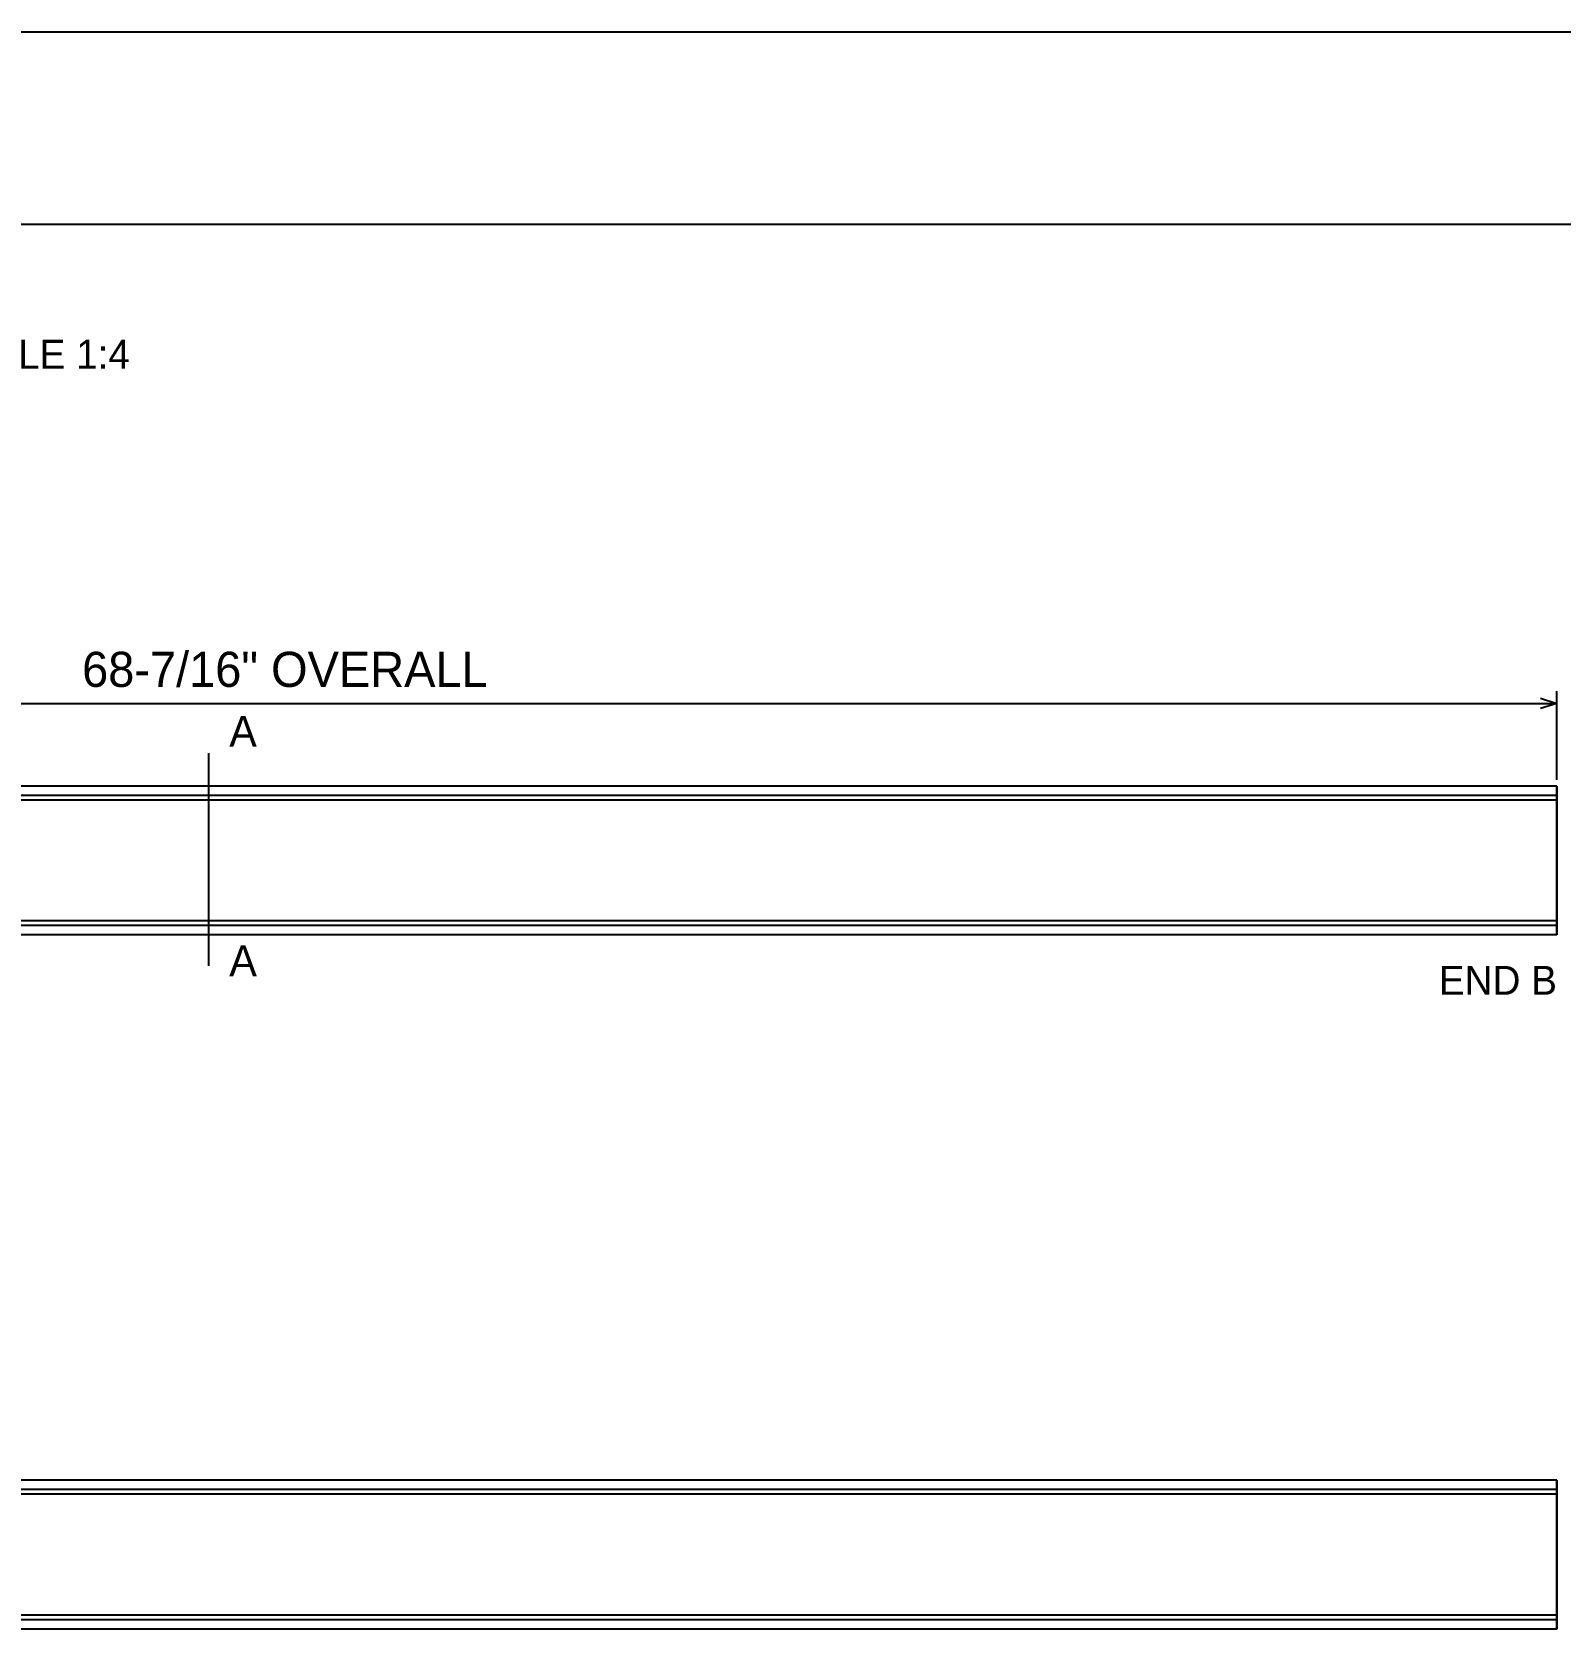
# Model space of a CAD drawing. Header units: inches. Extents: x 2 to 134, y 2 to 86.
# Drawn here: x 48.2 to 89.3, y 43.17 to 86.11 of the extents above; entities that cross this region are included whole.
import ezdxf
from ezdxf.enums import TextEntityAlignment as Align

# ---------------------------------------------------------------- set-up
doc = ezdxf.new("R2010")
doc.units = ezdxf.units.IN
doc.header["$MEASUREMENT"] = 0

msp = doc.modelspace()

# ---------------------------------------------------------------- linework, layer by layer
at = {"layer": 'ANNOTATION'}
for p, q in [((89.213, 66), (89.213, 68.389)), ((20.787, 68.056), (89.213, 68.056)), ((88.769, 68.194), (89.213, 68.056)), ((89.213, 68.056), (88.769, 67.917)), ((52.947, 66.722), (52.947, 61))]:
    msp.add_line(p, q, dxfattribs=at)
at = {"layer": 'OUTLINE'}
for p, q in [((1.889, 86.111), (134.111, 86.111)), ((1.889, 80.944), (134.111, 80.944)), ((89.213, 65.833), (20.787, 65.833)), ((89.213, 65.833), (20.787, 65.833)), ((89.213, 65.833), (89.213, 65.833)), ((89.213, 65.833), (89.213, 65.833)), ((89.213, 65.833), (89.213, 65.832)), ((89.213, 65.832), (89.213, 65.833)), ((89.213, 65.833), (89.213, 65.833)), ((89.213, 65.833), (89.213, 65.833)), ((89.213, 65.832), (89.213, 65.832)), ((89.213, 65.832), (89.213, 65.831)), ((89.213, 65.831), (89.213, 65.832)), ((89.213, 65.832), (89.213, 65.832)), ((89.213, 65.831), (89.213, 65.829)), ((89.213, 65.829), (89.213, 65.831)), ((89.213, 65.829), (89.213, 65.828)), ((89.213, 65.828), (89.213, 65.829)), ((89.213, 65.828), (89.213, 65.826)), ((89.213, 65.826), (89.213, 65.828)), ((89.213, 65.826), (89.213, 65.824)), ((89.213, 65.824), (89.213, 65.826)), ((89.213, 65.824), (89.213, 65.822)), ((89.213, 65.822), (89.213, 65.824)), ((89.213, 65.822), (89.213, 65.82)), ((89.213, 65.82), (89.213, 65.822)), ((89.213, 65.82), (89.213, 65.817)), ((89.213, 65.817), (89.213, 65.82)), ((89.213, 65.817), (89.213, 65.814)), ((89.213, 65.814), (89.213, 65.817)), ((89.213, 65.814), (89.213, 65.811)), ((89.213, 65.811), (89.213, 65.814)), ((89.213, 65.811), (89.213, 65.808)), ((89.213, 65.808), (89.213, 65.811)), ((89.213, 65.808), (89.213, 65.805)), ((89.213, 65.805), (89.213, 65.808)), ((89.213, 65.805), (89.213, 65.801)), ((89.213, 65.801), (89.213, 65.805)), ((89.213, 65.801), (89.213, 65.797)), ((89.213, 65.797), (89.213, 65.801)), ((89.213, 65.797), (89.213, 65.793)), ((89.213, 65.793), (89.213, 65.797)), ((89.213, 65.793), (89.213, 65.789)), ((89.213, 65.789), (89.213, 65.793)), ((89.213, 65.789), (89.213, 65.785)), ((89.213, 65.785), (89.213, 65.789)), ((89.213, 65.785), (89.213, 65.78)), ((89.213, 65.78), (89.213, 65.785)), ((89.213, 65.78), (89.213, 65.775)), ((89.213, 65.775), (89.213, 65.78)), ((89.213, 65.775), (89.213, 65.77)), ((89.213, 65.77), (89.213, 65.775)), ((89.213, 65.77), (89.213, 65.765)), ((89.213, 65.765), (89.213, 65.77)), ((89.213, 65.765), (89.213, 65.76)), ((89.213, 65.76), (89.213, 65.765)), ((89.213, 65.76), (89.213, 65.754)), ((89.213, 65.754), (89.213, 65.76)), ((89.213, 65.754), (89.213, 65.748)), ((89.213, 65.748), (89.213, 65.754)), ((89.213, 65.748), (89.213, 65.742)), ((89.213, 65.742), (89.213, 65.748)), ((89.213, 65.742), (89.213, 65.736)), ((89.213, 65.736), (89.213, 65.742)), ((89.213, 65.736), (89.213, 65.73)), ((89.213, 65.73), (89.213, 65.736)), ((89.213, 65.73), (89.213, 65.723)), ((89.213, 65.723), (89.213, 65.73)), ((89.213, 65.723), (89.213, 65.717)), ((89.213, 65.717), (89.213, 65.723)), ((89.213, 65.717), (89.213, 65.71)), ((89.213, 65.71), (89.213, 65.717)), ((89.213, 65.71), (89.213, 65.703)), ((89.213, 65.703), (89.213, 65.71)), ((89.213, 65.583), (20.787, 65.583)), ((89.213, 65.583), (20.787, 65.583)), ((89.213, 65.458), (20.787, 65.458)), ((89.213, 65.458), (20.787, 65.458)), ((89.213, 65.458), (20.787, 65.458)), ((89.213, 65.458), (20.787, 65.458)), ((89.213, 65.703), (89.213, 65.696)), ((89.213, 65.696), (89.213, 65.703)), ((89.213, 65.696), (89.213, 65.689)), ((89.213, 65.689), (89.213, 65.696)), ((89.213, 65.689), (89.213, 65.682)), ((89.213, 65.682), (89.213, 65.689)), ((89.213, 65.682), (89.213, 65.674)), ((89.213, 65.674), (89.213, 65.682)), ((89.213, 65.674), (89.213, 65.667)), ((89.213, 65.667), (89.213, 65.674)), ((89.213, 65.667), (89.213, 65.659)), ((89.213, 65.659), (89.213, 65.667)), ((89.213, 65.659), (89.213, 65.651)), ((89.213, 65.651), (89.213, 65.659)), ((89.213, 65.651), (89.213, 65.643)), ((89.213, 65.643), (89.213, 65.651)), ((89.213, 65.643), (89.213, 65.635)), ((89.213, 65.635), (89.213, 65.643)), ((89.213, 65.635), (89.213, 65.627)), ((89.213, 65.627), (89.213, 65.635)), ((89.213, 65.627), (89.213, 65.619)), ((89.213, 65.619), (89.213, 65.627)), ((89.213, 65.619), (89.213, 65.61)), ((89.213, 65.61), (89.213, 65.619)), ((89.213, 65.61), (89.213, 65.602)), ((89.213, 65.602), (89.213, 65.61)), ((89.213, 65.602), (89.213, 65.593)), ((89.213, 65.593), (89.213, 65.602)), ((89.213, 65.593), (89.213, 65.585)), ((89.213, 65.585), (89.213, 65.593)), ((89.213, 65.585), (89.213, 65.576)), ((89.213, 65.576), (89.213, 65.585)), ((89.213, 65.582), (89.213, 65.583)), ((89.213, 65.583), (89.213, 65.583)), ((89.213, 65.583), (89.213, 65.583)), ((89.213, 65.583), (89.213, 65.583)), ((89.213, 65.583), (89.213, 65.583)), ((89.213, 65.583), (89.213, 65.583)), ((89.213, 65.583), (89.213, 65.583)), ((89.213, 65.583), (89.213, 65.583)), ((89.213, 65.583), (89.213, 65.583)), ((89.213, 65.583), (89.213, 65.582)), ((89.213, 65.581), (89.213, 65.582)), ((89.213, 65.582), (89.213, 65.582)), ((89.213, 65.582), (89.213, 65.582)), ((89.213, 65.582), (89.213, 65.581)), ((89.213, 65.58), (89.213, 65.581)), ((89.213, 65.581), (89.213, 65.581)), ((89.213, 65.581), (89.213, 65.581)), ((89.213, 65.581), (89.213, 65.58)), ((89.213, 65.579), (89.213, 65.58)), ((89.213, 65.58), (89.213, 65.58)), ((89.213, 65.58), (89.213, 65.58)), ((89.213, 65.58), (89.213, 65.579)), ((89.213, 65.578), (89.213, 65.579)), ((89.213, 65.579), (89.213, 65.578)), ((89.213, 65.577), (89.213, 65.578)), ((89.213, 65.578), (89.213, 65.577)), ((89.213, 65.576), (89.213, 65.577)), ((89.213, 65.577), (89.213, 65.576)), ((89.213, 65.576), (89.213, 65.567)), ((89.213, 65.575), (89.213, 65.576)), ((89.213, 65.576), (89.213, 65.575)), ((89.213, 65.567), (89.213, 65.576)), ((89.213, 65.574), (89.213, 65.575)), ((89.213, 65.575), (89.213, 65.574)), ((89.213, 65.573), (89.213, 65.574)), ((89.213, 65.574), (89.213, 65.573)), ((89.213, 65.571), (89.213, 65.573)), ((89.213, 65.573), (89.213, 65.571)), ((89.213, 65.57), (89.213, 65.571)), ((89.213, 65.571), (89.213, 65.57)), ((89.213, 65.569), (89.213, 65.57)), ((89.213, 65.57), (89.213, 65.569)), ((89.213, 65.567), (89.213, 65.569)), ((89.213, 65.569), (89.213, 65.567)), ((89.213, 65.567), (89.213, 65.558)), ((89.213, 65.566), (89.213, 65.567)), ((89.213, 65.567), (89.213, 65.566)), ((89.213, 65.558), (89.213, 65.567)), ((89.213, 65.564), (89.213, 65.566)), ((89.213, 65.566), (89.213, 65.564)), ((89.213, 65.562), (89.213, 65.564)), ((89.213, 65.564), (89.213, 65.562)), ((89.213, 65.561), (89.213, 65.562)), ((89.213, 65.562), (89.213, 65.561)), ((89.213, 65.559), (89.213, 65.561)), ((89.213, 65.561), (89.213, 65.559)), ((89.213, 65.557), (89.213, 65.559)), ((89.213, 65.559), (89.213, 65.557)), ((89.213, 65.558), (89.213, 65.549)), ((89.213, 65.549), (89.213, 65.558)), ((89.213, 65.555), (89.213, 65.557)), ((89.213, 65.557), (89.213, 65.555)), ((89.213, 65.553), (89.213, 65.555)), ((89.213, 65.555), (89.213, 65.553)), ((89.213, 65.551), (89.213, 65.553)), ((89.213, 65.553), (89.213, 65.551)), ((89.213, 65.549), (89.213, 65.551)), ((89.213, 65.551), (89.213, 65.549)), ((89.213, 65.549), (89.213, 65.54)), ((89.213, 65.547), (89.213, 65.549)), ((89.213, 65.549), (89.213, 65.547)), ((89.213, 65.54), (89.213, 65.549)), ((89.213, 65.545), (89.213, 65.547)), ((89.213, 65.547), (89.213, 65.545)), ((89.213, 65.542), (89.213, 65.545)), ((89.213, 65.545), (89.213, 65.542)), ((89.213, 65.54), (89.213, 65.542)), ((89.213, 65.542), (89.213, 65.54)), ((89.213, 65.54), (89.213, 65.531)), ((89.213, 65.538), (89.213, 65.54)), ((89.213, 65.54), (89.213, 65.538)), ((89.213, 65.531), (89.213, 65.54)), ((89.213, 65.535), (89.213, 65.538)), ((89.213, 65.538), (89.213, 65.535)), ((89.213, 65.533), (89.213, 65.535)), ((89.213, 65.535), (89.213, 65.533)), ((89.213, 65.53), (89.213, 65.533)), ((89.213, 65.533), (89.213, 65.53)), ((89.213, 65.531), (89.213, 65.522)), ((89.213, 65.522), (89.213, 65.531)), ((89.213, 65.528), (89.213, 65.53)), ((89.213, 65.53), (89.213, 65.528)), ((89.213, 65.525), (89.213, 65.528)), ((89.213, 65.528), (89.213, 65.525)), ((89.213, 65.523), (89.213, 65.525)), ((89.213, 65.525), (89.213, 65.523)), ((89.213, 65.52), (89.213, 65.523)), ((89.213, 65.523), (89.213, 65.52)), ((89.213, 65.522), (89.213, 65.513)), ((89.213, 65.513), (89.213, 65.522)), ((89.213, 65.517), (89.213, 65.52)), ((89.213, 65.52), (89.213, 65.517)), ((89.213, 65.515), (89.213, 65.517)), ((89.213, 65.517), (89.213, 65.515)), ((89.213, 65.512), (89.213, 65.515)), ((89.213, 65.515), (89.213, 65.512)), ((89.213, 65.513), (89.213, 65.504)), ((89.213, 65.504), (89.213, 65.513)), ((89.213, 65.509), (89.213, 65.512)), ((89.213, 65.512), (89.213, 65.509)), ((89.213, 65.506), (89.213, 65.509)), ((89.213, 65.509), (89.213, 65.506)), ((89.213, 65.503), (89.213, 65.506)), ((89.213, 65.506), (89.213, 65.503)), ((89.213, 65.504), (89.213, 65.495)), ((89.213, 65.495), (89.213, 65.504)), ((89.213, 65.5), (89.213, 65.503)), ((89.213, 65.503), (89.213, 65.5)), ((89.213, 65.498), (89.213, 65.5)), ((89.213, 65.5), (89.213, 65.498)), ((89.213, 65.495), (89.213, 65.498)), ((89.213, 65.498), (89.213, 65.495)), ((89.213, 65.495), (89.213, 65.486)), ((89.213, 65.492), (89.213, 65.495)), ((89.213, 65.495), (89.213, 65.492)), ((89.213, 65.486), (89.213, 65.495)), ((89.213, 65.489), (89.213, 65.492)), ((89.213, 65.492), (89.213, 65.489)), ((89.213, 65.486), (89.213, 65.489)), ((89.213, 65.489), (89.213, 65.486)), ((89.213, 65.486), (89.213, 65.477)), ((89.213, 65.483), (89.213, 65.486)), ((89.213, 65.486), (89.213, 65.483)), ((89.213, 65.477), (89.213, 65.486)), ((89.213, 65.48), (89.213, 65.483)), ((89.213, 65.483), (89.213, 65.48)), ((89.213, 65.477), (89.213, 65.48)), ((89.213, 65.48), (89.213, 65.477)), ((89.213, 65.477), (89.213, 65.468)), ((89.213, 65.474), (89.213, 65.477)), ((89.213, 65.477), (89.213, 65.474)), ((89.213, 65.468), (89.213, 65.477)), ((89.213, 65.471), (89.213, 65.474)), ((89.213, 65.474), (89.213, 65.471)), ((89.213, 65.468), (89.213, 65.471)), ((89.213, 65.471), (89.213, 65.468)), ((89.213, 65.468), (89.213, 65.458)), ((89.213, 65.464), (89.213, 65.468)), ((89.213, 65.468), (89.213, 65.464)), ((89.213, 65.458), (89.213, 65.468)), ((89.213, 65.461), (89.213, 65.464)), ((89.213, 65.464), (89.213, 65.461)), ((89.213, 65.458), (89.213, 65.461)), ((89.213, 65.461), (89.213, 65.458)), ((89.213, 65.458), (89.213, 62.208)), ((89.213, 62.208), (89.213, 65.458)), ((89.213, 62.208), (89.213, 65.458)), ((89.213, 65.458), (89.213, 62.208)), ((89.213, 62.208), (20.787, 62.208)), ((89.213, 62.208), (20.787, 62.208)), ((89.213, 62.208), (20.787, 62.208)), ((89.213, 62.208), (20.787, 62.208)), ((89.213, 62.083), (20.787, 62.083)), ((89.213, 62.083), (20.787, 62.083)), ((89.213, 62.205), (89.213, 62.208)), ((89.213, 62.208), (89.213, 62.205)), ((89.213, 62.208), (89.213, 62.199)), ((89.213, 62.199), (89.213, 62.208)), ((89.213, 62.202), (89.213, 62.205)), ((89.213, 62.205), (89.213, 62.202)), ((89.213, 62.199), (89.213, 62.202)), ((89.213, 62.202), (89.213, 62.199)), ((89.213, 62.196), (89.213, 62.199)), ((89.213, 62.199), (89.213, 62.196)), ((89.213, 62.199), (89.213, 62.19)), ((89.213, 62.19), (89.213, 62.199)), ((89.213, 62.193), (89.213, 62.196)), ((89.213, 62.196), (89.213, 62.193)), ((89.213, 62.19), (89.213, 62.193)), ((89.213, 62.193), (89.213, 62.19)), ((89.213, 62.187), (89.213, 62.19)), ((89.213, 62.19), (89.213, 62.187)), ((89.213, 62.19), (89.213, 62.181)), ((89.213, 62.181), (89.213, 62.19)), ((89.213, 62.184), (89.213, 62.187)), ((89.213, 62.187), (89.213, 62.184)), ((89.213, 62.181), (89.213, 62.184)), ((89.213, 62.184), (89.213, 62.181)), ((89.213, 62.178), (89.213, 62.181)), ((89.213, 62.181), (89.213, 62.178)), ((89.213, 62.181), (89.213, 62.172)), ((89.213, 62.172), (89.213, 62.181)), ((89.213, 62.175), (89.213, 62.178)), ((89.213, 62.178), (89.213, 62.175)), ((89.213, 62.172), (89.213, 62.175)), ((89.213, 62.175), (89.213, 62.172)), ((89.213, 62.169), (89.213, 62.172)), ((89.213, 62.172), (89.213, 62.169)), ((89.213, 62.172), (89.213, 62.162)), ((89.213, 62.162), (89.213, 62.172)), ((89.213, 62.166), (89.213, 62.169)), ((89.213, 62.169), (89.213, 62.166)), ((89.213, 62.163), (89.213, 62.166)), ((89.213, 62.166), (89.213, 62.163)), ((89.213, 62.16), (89.213, 62.163)), ((89.213, 62.163), (89.213, 62.16)), ((89.213, 62.162), (89.213, 62.153)), ((89.213, 62.153), (89.213, 62.162)), ((89.213, 62.158), (89.213, 62.16)), ((89.213, 62.16), (89.213, 62.158)), ((89.213, 62.155), (89.213, 62.158)), ((89.213, 62.158), (89.213, 62.155)), ((89.213, 62.152), (89.213, 62.155)), ((89.213, 62.155), (89.213, 62.152)), ((89.213, 62.153), (89.213, 62.144)), ((89.213, 62.144), (89.213, 62.153)), ((89.213, 62.149), (89.213, 62.152)), ((89.213, 62.152), (89.213, 62.149)), ((89.213, 62.147), (89.213, 62.149)), ((89.213, 62.149), (89.213, 62.147)), ((89.213, 62.144), (89.213, 62.147)), ((89.213, 62.147), (89.213, 62.144)), ((89.213, 62.141), (89.213, 62.144)), ((89.213, 62.144), (89.213, 62.141)), ((89.213, 62.144), (89.213, 62.135)), ((89.213, 62.135), (89.213, 62.144)), ((89.213, 62.139), (89.213, 62.141)), ((89.213, 62.141), (89.213, 62.139)), ((89.213, 62.136), (89.213, 62.139)), ((89.213, 62.139), (89.213, 62.136)), ((89.213, 62.134), (89.213, 62.136)), ((89.213, 62.136), (89.213, 62.134)), ((89.213, 62.135), (89.213, 62.126)), ((89.213, 62.126), (89.213, 62.135)), ((89.213, 62.131), (89.213, 62.134)), ((89.213, 62.134), (89.213, 62.131)), ((89.213, 62.129), (89.213, 62.131)), ((89.213, 62.131), (89.213, 62.129)), ((89.213, 62.127), (89.213, 62.129)), ((89.213, 62.129), (89.213, 62.127)), ((89.213, 62.124), (89.213, 62.127)), ((89.213, 62.127), (89.213, 62.124)), ((89.213, 62.126), (89.213, 62.117)), ((89.213, 62.117), (89.213, 62.126)), ((89.213, 62.122), (89.213, 62.124)), ((89.213, 62.124), (89.213, 62.122)), ((89.213, 62.12), (89.213, 62.122)), ((89.213, 62.122), (89.213, 62.12)), ((89.213, 62.118), (89.213, 62.12)), ((89.213, 62.12), (89.213, 62.118)), ((89.213, 62.116), (89.213, 62.118)), ((89.213, 62.118), (89.213, 62.116)), ((89.213, 62.117), (89.213, 62.108)), ((89.213, 62.108), (89.213, 62.117)), ((89.213, 62.114), (89.213, 62.116)), ((89.213, 62.116), (89.213, 62.114)), ((89.213, 62.112), (89.213, 62.114)), ((89.213, 62.114), (89.213, 62.112)), ((89.213, 62.11), (89.213, 62.112)), ((89.213, 62.112), (89.213, 62.11)), ((89.213, 62.108), (89.213, 62.11)), ((89.213, 62.11), (89.213, 62.108)), ((89.213, 62.106), (89.213, 62.108)), ((89.213, 62.108), (89.213, 62.106)), ((89.213, 62.108), (89.213, 62.099)), ((89.213, 62.099), (89.213, 62.108)), ((89.213, 62.104), (89.213, 62.106)), ((89.213, 62.106), (89.213, 62.104)), ((89.213, 62.103), (89.213, 62.104)), ((89.213, 62.104), (89.213, 62.103)), ((89.213, 62.101), (89.213, 62.103)), ((89.213, 62.103), (89.213, 62.101)), ((89.213, 62.1), (89.213, 62.101)), ((89.213, 62.101), (89.213, 62.1)), ((89.213, 62.098), (89.213, 62.1)), ((89.213, 62.1), (89.213, 62.098)), ((89.213, 62.099), (89.213, 62.091)), ((89.213, 62.091), (89.213, 62.099)), ((89.213, 62.097), (89.213, 62.098)), ((89.213, 62.098), (89.213, 62.097)), ((89.213, 62.095), (89.213, 62.097)), ((89.213, 62.097), (89.213, 62.095)), ((89.213, 62.094), (89.213, 62.095)), ((89.213, 62.095), (89.213, 62.094)), ((89.213, 62.093), (89.213, 62.094)), ((89.213, 62.094), (89.213, 62.093)), ((89.213, 62.092), (89.213, 62.093)), ((89.213, 62.093), (89.213, 62.092)), ((89.213, 62.091), (89.213, 62.092)), ((89.213, 62.092), (89.213, 62.091)), ((89.213, 62.09), (89.213, 62.091)), ((89.213, 62.091), (89.213, 62.09)), ((89.213, 62.091), (89.213, 62.082)), ((89.213, 62.082), (89.213, 62.091)), ((89.213, 62.089), (89.213, 62.09)), ((89.213, 62.09), (89.213, 62.089)), ((89.213, 62.088), (89.213, 62.089)), ((89.213, 62.089), (89.213, 62.088)), ((89.213, 62.087), (89.213, 62.088)), ((89.213, 62.088), (89.213, 62.087)), ((89.213, 62.086), (89.213, 62.087)), ((89.213, 62.087), (89.213, 62.086)), ((89.213, 62.085), (89.213, 62.086)), ((89.213, 62.086), (89.213, 62.086)), ((89.213, 62.086), (89.213, 62.086)), ((89.213, 62.086), (89.213, 62.085)), ((89.213, 62.084), (89.213, 62.085)), ((89.213, 62.085), (89.213, 62.085)), ((89.213, 62.085), (89.213, 62.085)), ((89.213, 62.085), (89.213, 62.084)), ((89.213, 62.083), (89.213, 62.084)), ((89.213, 62.084), (89.213, 62.084)), ((89.213, 62.084), (89.213, 62.084)), ((89.213, 62.084), (89.213, 62.084)), ((89.213, 62.084), (89.213, 62.084)), ((89.213, 62.084), (89.213, 62.083)), ((89.213, 62.083), (89.213, 62.083)), ((89.213, 62.083), (89.213, 62.083)), ((89.213, 62.083), (89.213, 62.083)), ((89.213, 62.083), (89.213, 62.083)), ((89.213, 62.082), (89.213, 62.073)), ((89.213, 62.073), (89.213, 62.082)), ((89.213, 62.073), (89.213, 62.065)), ((89.213, 62.065), (89.213, 62.073)), ((89.213, 62.065), (89.213, 62.056)), ((89.213, 62.056), (89.213, 62.065)), ((89.213, 62.056), (89.213, 62.048)), ((89.213, 62.048), (89.213, 62.056)), ((89.213, 62.048), (89.213, 62.04)), ((89.213, 62.04), (89.213, 62.048)), ((89.213, 62.04), (89.213, 62.032)), ((89.213, 62.032), (89.213, 62.04)), ((89.213, 62.032), (89.213, 62.023)), ((89.213, 62.023), (89.213, 62.032)), ((89.213, 62.023), (89.213, 62.016)), ((89.213, 62.016), (89.213, 62.023)), ((89.213, 62.016), (89.213, 62.008)), ((89.213, 62.008), (89.213, 62.016)), ((89.213, 62.008), (89.213, 62)), ((89.213, 62), (89.213, 62.008)), ((89.213, 62), (89.213, 61.992)), ((89.213, 61.992), (89.213, 62)), ((89.213, 61.992), (89.213, 61.985)), ((89.213, 61.985), (89.213, 61.992)), ((89.213, 61.985), (89.213, 61.978)), ((89.213, 61.978), (89.213, 61.985)), ((89.213, 61.978), (89.213, 61.97)), ((89.213, 61.97), (89.213, 61.978)), ((89.213, 61.97), (89.213, 61.963)), ((89.213, 61.963), (89.213, 61.97)), ((89.213, 61.963), (89.213, 61.956)), ((89.213, 61.956), (89.213, 61.963)), ((89.213, 61.956), (89.213, 61.95)), ((89.213, 61.95), (89.213, 61.956)), ((89.213, 61.95), (89.213, 61.943)), ((89.213, 61.943), (89.213, 61.95)), ((89.213, 61.943), (89.213, 61.937)), ((89.213, 61.937), (89.213, 61.943)), ((89.213, 61.937), (89.213, 61.93)), ((89.213, 61.93), (89.213, 61.937)), ((89.213, 61.93), (89.213, 61.924)), ((89.213, 61.924), (89.213, 61.93)), ((89.213, 61.924), (89.213, 61.918)), ((89.213, 61.918), (89.213, 61.924)), ((89.213, 61.918), (89.213, 61.913)), ((89.213, 61.913), (89.213, 61.918)), ((89.213, 61.913), (89.213, 61.907)), ((89.213, 61.907), (89.213, 61.913)), ((89.213, 61.907), (89.213, 61.902)), ((89.213, 61.902), (89.213, 61.907)), ((89.213, 61.902), (89.213, 61.897)), ((89.213, 61.897), (89.213, 61.902)), ((89.213, 61.897), (89.213, 61.892)), ((89.213, 61.892), (89.213, 61.897)), ((89.213, 61.892), (89.213, 61.887)), ((89.213, 61.887), (89.213, 61.892)), ((89.213, 61.887), (89.213, 61.882)), ((89.213, 61.882), (89.213, 61.887)), ((89.213, 61.882), (89.213, 61.878)), ((89.213, 61.878), (89.213, 61.882)), ((89.213, 61.878), (89.213, 61.873)), ((89.213, 61.873), (89.213, 61.878)), ((89.213, 61.873), (89.213, 61.869)), ((89.213, 61.869), (89.213, 61.873)), ((89.213, 61.869), (89.213, 61.866)), ((89.213, 61.866), (89.213, 61.869)), ((89.213, 61.866), (89.213, 61.862)), ((89.213, 61.862), (89.213, 61.866)), ((89.213, 61.862), (89.213, 61.858)), ((89.213, 61.858), (89.213, 61.862)), ((89.213, 61.858), (89.213, 61.855)), ((89.213, 61.855), (89.213, 61.858)), ((89.213, 61.855), (89.213, 61.852)), ((89.213, 61.852), (89.213, 61.855)), ((89.213, 61.852), (89.213, 61.849)), ((89.213, 61.849), (89.213, 61.852)), ((89.213, 61.849), (89.213, 61.847)), ((89.213, 61.847), (89.213, 61.849)), ((89.213, 61.847), (89.213, 61.845)), ((89.213, 61.845), (89.213, 61.847)), ((89.213, 61.845), (89.213, 61.842)), ((89.213, 61.842), (89.213, 61.845)), ((89.213, 61.842), (89.213, 61.841)), ((89.213, 61.841), (89.213, 61.842)), ((89.213, 61.841), (89.213, 61.839)), ((89.213, 61.839), (89.213, 61.841)), ((89.213, 61.833), (20.787, 61.833)), ((89.213, 61.833), (20.787, 61.833)), ((89.213, 61.839), (89.213, 61.837)), ((89.213, 61.837), (89.213, 61.839)), ((89.213, 61.837), (89.213, 61.836)), ((89.213, 61.836), (89.213, 61.837)), ((89.213, 61.836), (89.213, 61.835)), ((89.213, 61.835), (89.213, 61.836)), ((89.213, 61.835), (89.213, 61.834)), ((89.213, 61.834), (89.213, 61.835)), ((89.213, 61.834), (89.213, 61.834)), ((89.213, 61.834), (89.213, 61.833)), ((89.213, 61.833), (89.213, 61.834)), ((89.213, 61.834), (89.213, 61.834)), ((89.213, 61.833), (89.213, 61.833)), ((89.213, 61.833), (89.213, 61.833)), ((89.213, 47.167), (20.787, 47.167)), ((89.213, 47.167), (20.787, 47.167)), ((89.213, 46.917), (20.787, 46.917)), ((89.213, 46.917), (20.787, 46.917)), ((89.213, 47.167), (89.213, 47.167)), ((89.213, 47.167), (89.213, 47.166)), ((89.213, 47.166), (89.213, 47.167)), ((89.213, 47.167), (89.213, 47.167)), ((89.213, 47.166), (89.213, 47.166)), ((89.213, 47.166), (89.213, 47.165)), ((89.213, 47.165), (89.213, 47.166)), ((89.213, 47.166), (89.213, 47.166)), ((89.213, 47.165), (89.213, 47.164)), ((89.213, 47.164), (89.213, 47.165)), ((89.213, 47.164), (89.213, 47.163)), ((89.213, 47.163), (89.213, 47.164)), ((89.213, 47.163), (89.213, 47.161)), ((89.213, 47.161), (89.213, 47.163)), ((89.213, 47.161), (89.213, 47.159)), ((89.213, 47.159), (89.213, 47.161)), ((89.213, 47.159), (89.213, 47.158)), ((89.213, 47.158), (89.213, 47.159)), ((89.213, 47.158), (89.213, 47.155)), ((89.213, 47.155), (89.213, 47.158)), ((89.213, 47.155), (89.213, 47.153)), ((89.213, 47.153), (89.213, 47.155)), ((89.213, 47.153), (89.213, 47.151)), ((89.213, 47.151), (89.213, 47.153)), ((89.213, 47.151), (89.213, 47.148)), ((89.213, 47.148), (89.213, 47.151)), ((89.213, 47.148), (89.213, 47.145)), ((89.213, 47.145), (89.213, 47.148)), ((89.213, 47.145), (89.213, 47.142)), ((89.213, 47.142), (89.213, 47.145)), ((89.213, 47.142), (89.213, 47.138)), ((89.213, 47.138), (89.213, 47.142)), ((89.213, 47.138), (89.213, 47.134)), ((89.213, 47.134), (89.213, 47.138)), ((89.213, 47.134), (89.213, 47.131)), ((89.213, 47.131), (89.213, 47.134)), ((89.213, 47.131), (89.213, 47.127)), ((89.213, 47.127), (89.213, 47.131)), ((89.213, 47.127), (89.213, 47.122)), ((89.213, 47.122), (89.213, 47.127)), ((89.213, 47.122), (89.213, 47.118)), ((89.213, 47.118), (89.213, 47.122)), ((89.213, 47.118), (89.213, 47.113)), ((89.213, 47.113), (89.213, 47.118)), ((89.213, 47.113), (89.213, 47.108)), ((89.213, 47.108), (89.213, 47.113)), ((89.213, 47.108), (89.213, 47.103)), ((89.213, 47.103), (89.213, 47.108)), ((89.213, 47.103), (89.213, 47.098)), ((89.213, 47.098), (89.213, 47.103)), ((89.213, 47.098), (89.213, 47.093)), ((89.213, 47.093), (89.213, 47.098)), ((89.213, 47.093), (89.213, 47.087)), ((89.213, 47.087), (89.213, 47.093)), ((89.213, 47.087), (89.213, 47.082)), ((89.213, 47.082), (89.213, 47.087)), ((89.213, 47.082), (89.213, 47.076)), ((89.213, 47.076), (89.213, 47.082)), ((89.213, 47.076), (89.213, 47.07)), ((89.213, 47.07), (89.213, 47.076)), ((89.213, 47.07), (89.213, 47.063)), ((89.213, 47.063), (89.213, 47.07)), ((89.213, 47.063), (89.213, 47.057)), ((89.213, 47.057), (89.213, 47.063)), ((89.213, 47.057), (89.213, 47.05)), ((89.213, 47.05), (89.213, 47.057)), ((89.213, 47.05), (89.213, 47.044)), ((89.213, 47.044), (89.213, 47.05)), ((89.213, 47.044), (89.213, 47.037)), ((89.213, 47.037), (89.213, 47.044)), ((89.213, 47.037), (89.213, 47.03)), ((89.213, 47.03), (89.213, 47.037)), ((89.213, 47.03), (89.213, 47.022)), ((89.213, 47.022), (89.213, 47.03)), ((89.213, 47.022), (89.213, 47.015)), ((89.213, 47.015), (89.213, 47.022)), ((89.213, 47.015), (89.213, 47.008)), ((89.213, 47.008), (89.213, 47.015)), ((89.213, 47.008), (89.213, 47)), ((89.213, 47), (89.213, 47.008)), ((89.213, 47), (89.213, 46.992)), ((89.213, 46.992), (89.213, 47)), ((89.213, 46.992), (89.213, 46.984)), ((89.213, 46.984), (89.213, 46.992)), ((89.213, 46.984), (89.213, 46.977)), ((89.213, 46.977), (89.213, 46.984)), ((89.213, 46.977), (89.213, 46.968)), ((89.213, 46.968), (89.213, 46.977)), ((89.213, 46.968), (89.213, 46.96)), ((89.213, 46.96), (89.213, 46.968)), ((89.213, 46.96), (89.213, 46.952)), ((89.213, 46.952), (89.213, 46.96)), ((89.213, 46.952), (89.213, 46.944)), ((89.213, 46.944), (89.213, 46.952)), ((89.213, 46.944), (89.213, 46.935)), ((89.213, 46.935), (89.213, 46.944)), ((89.213, 46.935), (89.213, 46.927)), ((89.213, 46.927), (89.213, 46.935)), ((89.213, 46.927), (89.213, 46.918)), ((89.213, 46.918), (89.213, 46.927)), ((89.213, 46.918), (89.213, 46.909)), ((89.213, 46.909), (89.213, 46.918)), ((89.213, 46.916), (89.213, 46.917)), ((89.213, 46.917), (89.213, 46.917)), ((89.213, 46.917), (89.213, 46.917)), ((89.213, 46.917), (89.213, 46.917)), ((89.213, 46.917), (89.213, 46.917)), ((89.213, 46.917), (89.213, 46.916)), ((89.213, 46.915), (89.213, 46.916)), ((89.213, 46.916), (89.213, 46.916)), ((89.213, 46.916), (89.213, 46.916)), ((89.213, 46.916), (89.213, 46.916)), ((89.213, 46.916), (89.213, 46.916)), ((89.213, 46.916), (89.213, 46.915)), ((89.213, 46.914), (89.213, 46.915)), ((89.213, 46.915), (89.213, 46.915)), ((89.213, 46.915), (89.213, 46.915)), ((89.213, 46.915), (89.213, 46.914)), ((89.213, 46.913), (89.213, 46.914)), ((89.213, 46.914), (89.213, 46.914)), ((89.213, 46.914), (89.213, 46.914)), ((89.213, 46.914), (89.213, 46.913)), ((89.213, 46.912), (89.213, 46.913)), ((89.213, 46.913), (89.213, 46.912)), ((89.213, 46.911), (89.213, 46.912)), ((89.213, 46.912), (89.213, 46.911)), ((89.213, 46.91), (89.213, 46.911)), ((89.213, 46.911), (89.213, 46.91)), ((89.213, 46.909), (89.213, 46.91)), ((89.213, 46.91), (89.213, 46.909)), ((89.213, 46.908), (89.213, 46.909)), ((89.213, 46.909), (89.213, 46.908)), ((89.213, 46.909), (89.213, 46.901)), ((89.213, 46.901), (89.213, 46.909)), ((89.213, 46.907), (89.213, 46.908)), ((89.213, 46.908), (89.213, 46.907)), ((89.213, 46.906), (89.213, 46.907)), ((89.213, 46.907), (89.213, 46.906)), ((89.213, 46.905), (89.213, 46.906)), ((89.213, 46.906), (89.213, 46.905)), ((89.213, 46.903), (89.213, 46.905)), ((89.213, 46.905), (89.213, 46.903)), ((89.213, 46.902), (89.213, 46.903)), ((89.213, 46.903), (89.213, 46.902)), ((89.213, 46.9), (89.213, 46.902)), ((89.213, 46.902), (89.213, 46.9)), ((89.213, 46.901), (89.213, 46.892)), ((89.213, 46.892), (89.213, 46.901)), ((89.213, 46.899), (89.213, 46.9)), ((89.213, 46.9), (89.213, 46.899)), ((89.213, 46.897), (89.213, 46.899)), ((89.213, 46.899), (89.213, 46.897)), ((89.213, 46.896), (89.213, 46.897)), ((89.213, 46.897), (89.213, 46.896)), ((89.213, 46.894), (89.213, 46.896)), ((89.213, 46.896), (89.213, 46.894)), ((89.213, 46.892), (89.213, 46.894)), ((89.213, 46.894), (89.213, 46.892)), ((89.213, 46.89), (89.213, 46.892)), ((89.213, 46.892), (89.213, 46.89)), ((89.213, 46.892), (89.213, 46.883)), ((89.213, 46.883), (89.213, 46.892)), ((89.213, 46.888), (89.213, 46.89)), ((89.213, 46.89), (89.213, 46.888)), ((89.213, 46.886), (89.213, 46.888)), ((89.213, 46.888), (89.213, 46.886)), ((89.213, 46.884), (89.213, 46.886)), ((89.213, 46.886), (89.213, 46.884)), ((89.213, 46.882), (89.213, 46.884)), ((89.213, 46.884), (89.213, 46.882)), ((89.213, 46.883), (89.213, 46.874)), ((89.213, 46.874), (89.213, 46.883)), ((89.213, 46.88), (89.213, 46.882)), ((89.213, 46.882), (89.213, 46.88)), ((89.213, 46.878), (89.213, 46.88)), ((89.213, 46.88), (89.213, 46.878)), ((89.213, 46.876), (89.213, 46.878)), ((89.213, 46.878), (89.213, 46.876)), ((89.213, 46.873), (89.213, 46.876)), ((89.213, 46.876), (89.213, 46.873)), ((89.213, 46.874), (89.213, 46.865)), ((89.213, 46.865), (89.213, 46.874)), ((89.213, 46.871), (89.213, 46.873)), ((89.213, 46.873), (89.213, 46.871)), ((89.213, 46.869), (89.213, 46.871)), ((89.213, 46.871), (89.213, 46.869)), ((89.213, 46.866), (89.213, 46.869)), ((89.213, 46.869), (89.213, 46.866)), ((89.213, 46.864), (89.213, 46.866)), ((89.213, 46.866), (89.213, 46.864)), ((89.213, 46.865), (89.213, 46.856)), ((89.213, 46.856), (89.213, 46.865)), ((89.213, 46.861), (89.213, 46.864)), ((89.213, 46.864), (89.213, 46.861)), ((89.213, 46.859), (89.213, 46.861)), ((89.213, 46.861), (89.213, 46.859)), ((89.213, 46.856), (89.213, 46.859)), ((89.213, 46.859), (89.213, 46.856)), ((89.213, 46.853), (89.213, 46.856)), ((89.213, 46.856), (89.213, 46.853)), ((89.213, 46.856), (89.213, 46.847)), ((89.213, 46.847), (89.213, 46.856)), ((89.213, 46.851), (89.213, 46.853)), ((89.213, 46.853), (89.213, 46.851)), ((89.213, 46.848), (89.213, 46.851)), ((89.213, 46.851), (89.213, 46.848)), ((89.213, 46.845), (89.213, 46.848)), ((89.213, 46.848), (89.213, 46.845)), ((89.213, 46.847), (89.213, 46.838)), ((89.213, 46.838), (89.213, 46.847)), ((89.213, 46.842), (89.213, 46.845)), ((89.213, 46.845), (89.213, 46.842)), ((89.213, 46.84), (89.213, 46.842)), ((89.213, 46.842), (89.213, 46.84)), ((89.213, 46.837), (89.213, 46.84)), ((89.213, 46.84), (89.213, 46.837)), ((89.213, 46.838), (89.213, 46.828)), ((89.213, 46.828), (89.213, 46.838)), ((89.213, 46.834), (89.213, 46.837)), ((89.213, 46.837), (89.213, 46.834)), ((89.213, 46.831), (89.213, 46.834)), ((89.213, 46.834), (89.213, 46.831)), ((89.213, 46.828), (89.213, 46.831)), ((89.213, 46.831), (89.213, 46.828)), ((89.213, 46.825), (89.213, 46.828)), ((89.213, 46.828), (89.213, 46.825)), ((89.213, 46.828), (89.213, 46.819)), ((89.213, 46.819), (89.213, 46.828)), ((89.213, 46.822), (89.213, 46.825)), ((89.213, 46.825), (89.213, 46.822)), ((89.213, 46.819), (89.213, 46.822)), ((89.213, 46.822), (89.213, 46.819)), ((89.213, 46.816), (89.213, 46.819)), ((89.213, 46.819), (89.213, 46.816)), ((89.213, 46.819), (89.213, 46.81)), ((89.213, 46.81), (89.213, 46.819)), ((89.213, 46.813), (89.213, 46.816)), ((89.213, 46.816), (89.213, 46.813)), ((89.213, 46.81), (89.213, 46.813)), ((89.213, 46.813), (89.213, 46.81)), ((89.213, 46.807), (89.213, 46.81)), ((89.213, 46.81), (89.213, 46.807)), ((89.213, 46.81), (89.213, 46.801)), ((89.213, 46.801), (89.213, 46.81)), ((89.213, 46.792), (20.787, 46.792)), ((89.213, 46.792), (20.787, 46.792)), ((89.213, 46.792), (20.787, 46.792)), ((89.213, 46.792), (20.787, 46.792)), ((89.213, 46.804), (89.213, 46.807)), ((89.213, 46.807), (89.213, 46.804)), ((89.213, 46.801), (89.213, 46.804)), ((89.213, 46.804), (89.213, 46.801)), ((89.213, 46.798), (89.213, 46.801)), ((89.213, 46.801), (89.213, 46.798)), ((89.213, 46.801), (89.213, 46.792)), ((89.213, 46.792), (89.213, 46.801)), ((89.213, 46.795), (89.213, 46.798)), ((89.213, 46.798), (89.213, 46.795)), ((89.213, 46.792), (89.213, 46.795)), ((89.213, 46.795), (89.213, 46.792)), ((89.213, 43.542), (89.213, 46.792)), ((89.213, 46.792), (89.213, 43.542)), ((89.213, 46.792), (89.213, 43.542)), ((89.213, 43.542), (89.213, 46.792)), ((89.213, 43.542), (20.787, 43.542)), ((89.213, 43.542), (20.787, 43.542)), ((89.213, 43.542), (20.787, 43.542)), ((89.213, 43.542), (20.787, 43.542)), ((89.213, 43.417), (20.787, 43.417)), ((89.213, 43.417), (20.787, 43.417)), ((89.213, 43.542), (89.213, 43.532)), ((89.213, 43.539), (89.213, 43.542)), ((89.213, 43.532), (89.213, 43.542)), ((89.213, 43.542), (89.213, 43.539)), ((89.213, 43.536), (89.213, 43.539)), ((89.213, 43.539), (89.213, 43.536)), ((89.213, 43.532), (89.213, 43.536)), ((89.213, 43.536), (89.213, 43.532)), ((89.213, 43.532), (89.213, 43.523)), ((89.213, 43.529), (89.213, 43.532)), ((89.213, 43.523), (89.213, 43.532)), ((89.213, 43.532), (89.213, 43.529)), ((89.213, 43.526), (89.213, 43.529)), ((89.213, 43.529), (89.213, 43.526)), ((89.213, 43.523), (89.213, 43.526)), ((89.213, 43.526), (89.213, 43.523)), ((89.213, 43.523), (89.213, 43.514)), ((89.213, 43.52), (89.213, 43.523)), ((89.213, 43.514), (89.213, 43.523)), ((89.213, 43.523), (89.213, 43.52)), ((89.213, 43.517), (89.213, 43.52)), ((89.213, 43.52), (89.213, 43.517)), ((89.213, 43.514), (89.213, 43.517)), ((89.213, 43.517), (89.213, 43.514)), ((89.213, 43.514), (89.213, 43.505)), ((89.213, 43.511), (89.213, 43.514)), ((89.213, 43.505), (89.213, 43.514)), ((89.213, 43.514), (89.213, 43.511)), ((89.213, 43.508), (89.213, 43.511)), ((89.213, 43.511), (89.213, 43.508)), ((89.213, 43.505), (89.213, 43.508)), ((89.213, 43.508), (89.213, 43.505)), ((89.213, 43.505), (89.213, 43.496)), ((89.213, 43.502), (89.213, 43.505)), ((89.213, 43.496), (89.213, 43.505)), ((89.213, 43.505), (89.213, 43.502)), ((89.213, 43.5), (89.213, 43.502)), ((89.213, 43.502), (89.213, 43.5)), ((89.213, 43.497), (89.213, 43.5)), ((89.213, 43.5), (89.213, 43.497)), ((89.213, 43.494), (89.213, 43.497)), ((89.213, 43.497), (89.213, 43.494)), ((89.213, 43.496), (89.213, 43.487)), ((89.213, 43.487), (89.213, 43.496)), ((89.213, 43.491), (89.213, 43.494)), ((89.213, 43.494), (89.213, 43.491)), ((89.213, 43.488), (89.213, 43.491)), ((89.213, 43.491), (89.213, 43.488)), ((89.213, 43.485), (89.213, 43.488)), ((89.213, 43.488), (89.213, 43.485)), ((89.213, 43.487), (89.213, 43.478)), ((89.213, 43.478), (89.213, 43.487)), ((89.213, 43.483), (89.213, 43.485)), ((89.213, 43.485), (89.213, 43.483)), ((89.213, 43.48), (89.213, 43.483)), ((89.213, 43.483), (89.213, 43.48)), ((89.213, 43.477), (89.213, 43.48)), ((89.213, 43.48), (89.213, 43.477)), ((89.213, 43.478), (89.213, 43.469)), ((89.213, 43.469), (89.213, 43.478)), ((89.213, 43.475), (89.213, 43.477)), ((89.213, 43.477), (89.213, 43.475)), ((89.213, 43.472), (89.213, 43.475)), ((89.213, 43.475), (89.213, 43.472)), ((89.213, 43.47), (89.213, 43.472)), ((89.213, 43.472), (89.213, 43.47)), ((89.213, 43.467), (89.213, 43.47)), ((89.213, 43.47), (89.213, 43.467)), ((89.213, 43.469), (89.213, 43.46)), ((89.213, 43.46), (89.213, 43.469)), ((89.213, 43.465), (89.213, 43.467)), ((89.213, 43.467), (89.213, 43.465)), ((89.213, 43.462), (89.213, 43.465)), ((89.213, 43.465), (89.213, 43.462)), ((89.213, 43.46), (89.213, 43.462)), ((89.213, 43.462), (89.213, 43.46)), ((89.213, 43.46), (89.213, 43.451)), ((89.213, 43.458), (89.213, 43.46)), ((89.213, 43.451), (89.213, 43.46)), ((89.213, 43.46), (89.213, 43.458)), ((89.213, 43.455), (89.213, 43.458)), ((89.213, 43.458), (89.213, 43.455)), ((89.213, 43.453), (89.213, 43.455)), ((89.213, 43.455), (89.213, 43.453)), ((89.213, 43.451), (89.213, 43.453)), ((89.213, 43.453), (89.213, 43.451)), ((89.213, 43.451), (89.213, 43.442)), ((89.213, 43.449), (89.213, 43.451)), ((89.213, 43.442), (89.213, 43.451)), ((89.213, 43.451), (89.213, 43.449)), ((89.213, 43.447), (89.213, 43.449)), ((89.213, 43.449), (89.213, 43.447)), ((89.213, 43.445), (89.213, 43.447)), ((89.213, 43.447), (89.213, 43.445)), ((89.213, 43.443), (89.213, 43.445)), ((89.213, 43.445), (89.213, 43.443)), ((89.213, 43.441), (89.213, 43.443)), ((89.213, 43.443), (89.213, 43.441)), ((89.213, 43.442), (89.213, 43.433)), ((89.213, 43.433), (89.213, 43.442)), ((89.213, 43.439), (89.213, 43.441)), ((89.213, 43.441), (89.213, 43.439)), ((89.213, 43.438), (89.213, 43.439)), ((89.213, 43.439), (89.213, 43.438)), ((89.213, 43.436), (89.213, 43.438)), ((89.213, 43.438), (89.213, 43.436)), ((89.213, 43.434), (89.213, 43.436)), ((89.213, 43.436), (89.213, 43.434)), ((89.213, 43.433), (89.213, 43.434)), ((89.213, 43.434), (89.213, 43.433)), ((89.213, 43.433), (89.213, 43.424)), ((89.213, 43.431), (89.213, 43.433)), ((89.213, 43.424), (89.213, 43.433)), ((89.213, 43.433), (89.213, 43.431)), ((89.213, 43.43), (89.213, 43.431)), ((89.213, 43.431), (89.213, 43.43)), ((89.213, 43.429), (89.213, 43.43)), ((89.213, 43.43), (89.213, 43.429)), ((89.213, 43.427), (89.213, 43.429)), ((89.213, 43.429), (89.213, 43.427)), ((89.213, 43.426), (89.213, 43.427)), ((89.213, 43.427), (89.213, 43.426)), ((89.213, 43.425), (89.213, 43.426)), ((89.213, 43.426), (89.213, 43.425)), ((89.213, 43.424), (89.213, 43.425)), ((89.213, 43.425), (89.213, 43.424)), ((89.213, 43.424), (89.213, 43.415)), ((89.213, 43.423), (89.213, 43.424)), ((89.213, 43.415), (89.213, 43.424)), ((89.213, 43.424), (89.213, 43.423)), ((89.213, 43.422), (89.213, 43.423)), ((89.213, 43.423), (89.213, 43.422)), ((89.213, 43.421), (89.213, 43.422)), ((89.213, 43.422), (89.213, 43.421)), ((89.213, 43.42), (89.213, 43.421)), ((89.213, 43.421), (89.213, 43.42)), ((89.213, 43.419), (89.213, 43.42)), ((89.213, 43.42), (89.213, 43.42)), ((89.213, 43.42), (89.213, 43.42)), ((89.213, 43.42), (89.213, 43.419)), ((89.213, 43.418), (89.213, 43.419)), ((89.213, 43.419), (89.213, 43.419)), ((89.213, 43.419), (89.213, 43.419)), ((89.213, 43.419), (89.213, 43.418)), ((89.213, 43.417), (89.213, 43.418)), ((89.213, 43.418), (89.213, 43.418)), ((89.213, 43.418), (89.213, 43.418)), ((89.213, 43.418), (89.213, 43.417)), ((89.213, 43.417), (89.213, 43.417)), ((89.213, 43.417), (89.213, 43.417)), ((89.213, 43.417), (89.213, 43.417)), ((89.213, 43.417), (89.213, 43.417)), ((89.213, 43.417), (89.213, 43.417)), ((89.213, 43.417), (89.213, 43.417)), ((89.213, 43.417), (89.213, 43.417)), ((89.213, 43.417), (89.213, 43.417)), ((89.213, 43.415), (89.213, 43.407)), ((89.213, 43.407), (89.213, 43.415)), ((89.213, 43.407), (89.213, 43.398)), ((89.213, 43.398), (89.213, 43.407)), ((89.213, 43.398), (89.213, 43.39)), ((89.213, 43.39), (89.213, 43.398)), ((89.213, 43.39), (89.213, 43.381)), ((89.213, 43.381), (89.213, 43.39)), ((89.213, 43.381), (89.213, 43.373)), ((89.213, 43.373), (89.213, 43.381)), ((89.213, 43.167), (20.787, 43.167)), ((89.213, 43.167), (20.787, 43.167)), ((89.213, 43.373), (89.213, 43.365)), ((89.213, 43.365), (89.213, 43.373)), ((89.213, 43.365), (89.213, 43.357)), ((89.213, 43.357), (89.213, 43.365)), ((89.213, 43.357), (89.213, 43.349)), ((89.213, 43.349), (89.213, 43.357)), ((89.213, 43.349), (89.213, 43.341)), ((89.213, 43.341), (89.213, 43.349)), ((89.213, 43.341), (89.213, 43.333)), ((89.213, 43.333), (89.213, 43.341)), ((89.213, 43.333), (89.213, 43.326)), ((89.213, 43.326), (89.213, 43.333)), ((89.213, 43.326), (89.213, 43.318)), ((89.213, 43.318), (89.213, 43.326)), ((89.213, 43.318), (89.213, 43.311)), ((89.213, 43.311), (89.213, 43.318)), ((89.213, 43.311), (89.213, 43.304)), ((89.213, 43.304), (89.213, 43.311)), ((89.213, 43.304), (89.213, 43.297)), ((89.213, 43.297), (89.213, 43.304)), ((89.213, 43.297), (89.213, 43.29)), ((89.213, 43.29), (89.213, 43.297)), ((89.213, 43.29), (89.213, 43.283)), ((89.213, 43.283), (89.213, 43.29)), ((89.213, 43.283), (89.213, 43.277)), ((89.213, 43.277), (89.213, 43.283)), ((89.213, 43.277), (89.213, 43.27)), ((89.213, 43.27), (89.213, 43.277)), ((89.213, 43.27), (89.213, 43.264)), ((89.213, 43.264), (89.213, 43.27)), ((89.213, 43.264), (89.213, 43.258)), ((89.213, 43.258), (89.213, 43.264)), ((89.213, 43.258), (89.213, 43.252)), ((89.213, 43.252), (89.213, 43.258)), ((89.213, 43.252), (89.213, 43.246)), ((89.213, 43.246), (89.213, 43.252)), ((89.213, 43.246), (89.213, 43.24)), ((89.213, 43.24), (89.213, 43.246)), ((89.213, 43.24), (89.213, 43.235)), ((89.213, 43.235), (89.213, 43.24)), ((89.213, 43.235), (89.213, 43.23)), ((89.213, 43.23), (89.213, 43.235)), ((89.213, 43.23), (89.213, 43.225)), ((89.213, 43.225), (89.213, 43.23)), ((89.213, 43.225), (89.213, 43.22)), ((89.213, 43.22), (89.213, 43.225)), ((89.213, 43.22), (89.213, 43.215)), ((89.213, 43.215), (89.213, 43.22)), ((89.213, 43.215), (89.213, 43.211)), ((89.213, 43.211), (89.213, 43.215)), ((89.213, 43.211), (89.213, 43.207)), ((89.213, 43.207), (89.213, 43.211)), ((89.213, 43.207), (89.213, 43.203)), ((89.213, 43.203), (89.213, 43.207)), ((89.213, 43.203), (89.213, 43.199)), ((89.213, 43.199), (89.213, 43.203)), ((89.213, 43.199), (89.213, 43.195)), ((89.213, 43.195), (89.213, 43.199)), ((89.213, 43.195), (89.213, 43.192)), ((89.213, 43.192), (89.213, 43.195)), ((89.213, 43.192), (89.213, 43.189)), ((89.213, 43.189), (89.213, 43.192)), ((89.213, 43.189), (89.213, 43.186)), ((89.213, 43.186), (89.213, 43.189)), ((89.213, 43.186), (89.213, 43.183)), ((89.213, 43.183), (89.213, 43.186)), ((89.213, 43.183), (89.213, 43.18)), ((89.213, 43.18), (89.213, 43.183)), ((89.213, 43.18), (89.213, 43.178)), ((89.213, 43.178), (89.213, 43.18)), ((89.213, 43.178), (89.213, 43.176)), ((89.213, 43.176), (89.213, 43.178)), ((89.213, 43.176), (89.213, 43.174)), ((89.213, 43.174), (89.213, 43.176)), ((89.213, 43.174), (89.213, 43.172)), ((89.213, 43.172), (89.213, 43.174)), ((89.213, 43.172), (89.213, 43.171)), ((89.213, 43.171), (89.213, 43.172)), ((89.213, 43.171), (89.213, 43.169)), ((89.213, 43.169), (89.213, 43.171)), ((89.213, 43.169), (89.213, 43.168)), ((89.213, 43.168), (89.213, 43.169)), ((89.213, 43.168), (89.213, 43.168)), ((89.213, 43.168), (89.213, 43.167)), ((89.213, 43.167), (89.213, 43.168)), ((89.213, 43.168), (89.213, 43.168)), ((89.213, 43.167), (89.213, 43.167)), ((89.213, 43.167), (89.213, 43.167)), ((89.213, 43.167), (89.213, 43.167)), ((89.213, 43.167), (89.213, 43.167))]:
    msp.add_line(p, q, dxfattribs=at)

# ---------------------------------------------------------------- texts
at = {"layer": 'ANNOTATION'}
for s, height, p in [('body-0321  |  QTY 1 IN ML HANGER ASSEMBLY  |  INCHES  |  TOP / FRONT / BOTTOM SCALE 1:4', 0.77778, (3.667, 77.056)), ('A', 0.833, (53.503, 66.889)), ('A', 0.833, (53.503, 60.722))]:
    msp.add_text(s, height=height, dxfattribs=at).set_placement(p)
msp.add_text('68-7/16" OVERALL', height=0.94444, dxfattribs=at).set_placement((55, 68.5), align=Align.CENTER)
msp.add_text('END B', height=0.7778, dxfattribs=at).set_placement((89.213, 60.222), align=Align.RIGHT)

doc.saveas('drawing.dxf')
